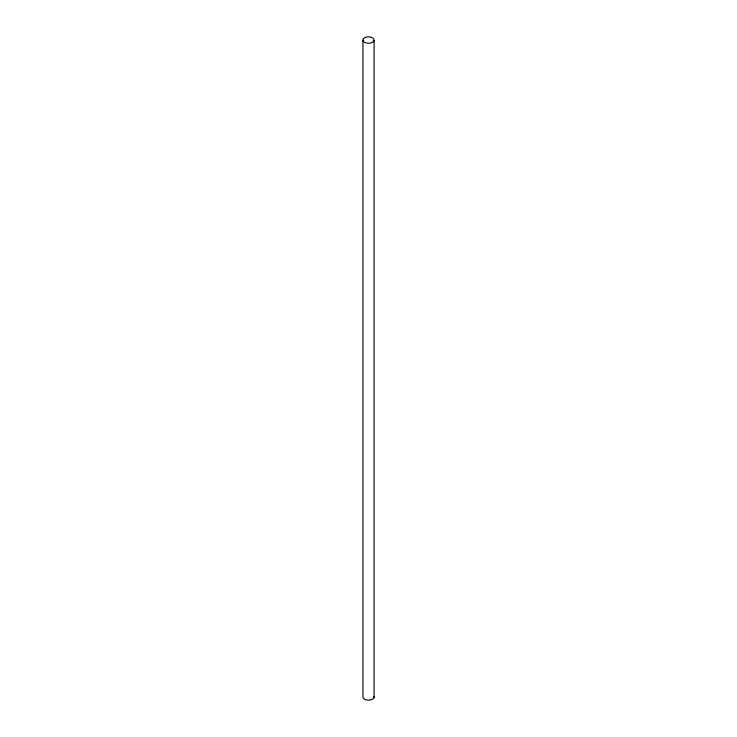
<?xml version="1.0" encoding="UTF-8"?>
<svg xmlns="http://www.w3.org/2000/svg" width="737" height="737" viewBox="0 0 737 737"><rect width="100%" height="100%" fill="white"/><g stroke="black" fill="none" stroke-linecap="round" stroke-linejoin="round"><path stroke-width="1.11" d="M374.064 40.415A5.583 3.224 0 0 1 365.202 42.645A5.583 3.224 0 0 1 366.28 37.099A5.583 3.224 0 0 1 374.064 40.415L374.064 697.294M362.936 40.176L362.936 697.055A5.583 3.224 0 0 0 369.145 700.132A5.583 3.224 0 0 0 374 696.336"/></g></svg>
